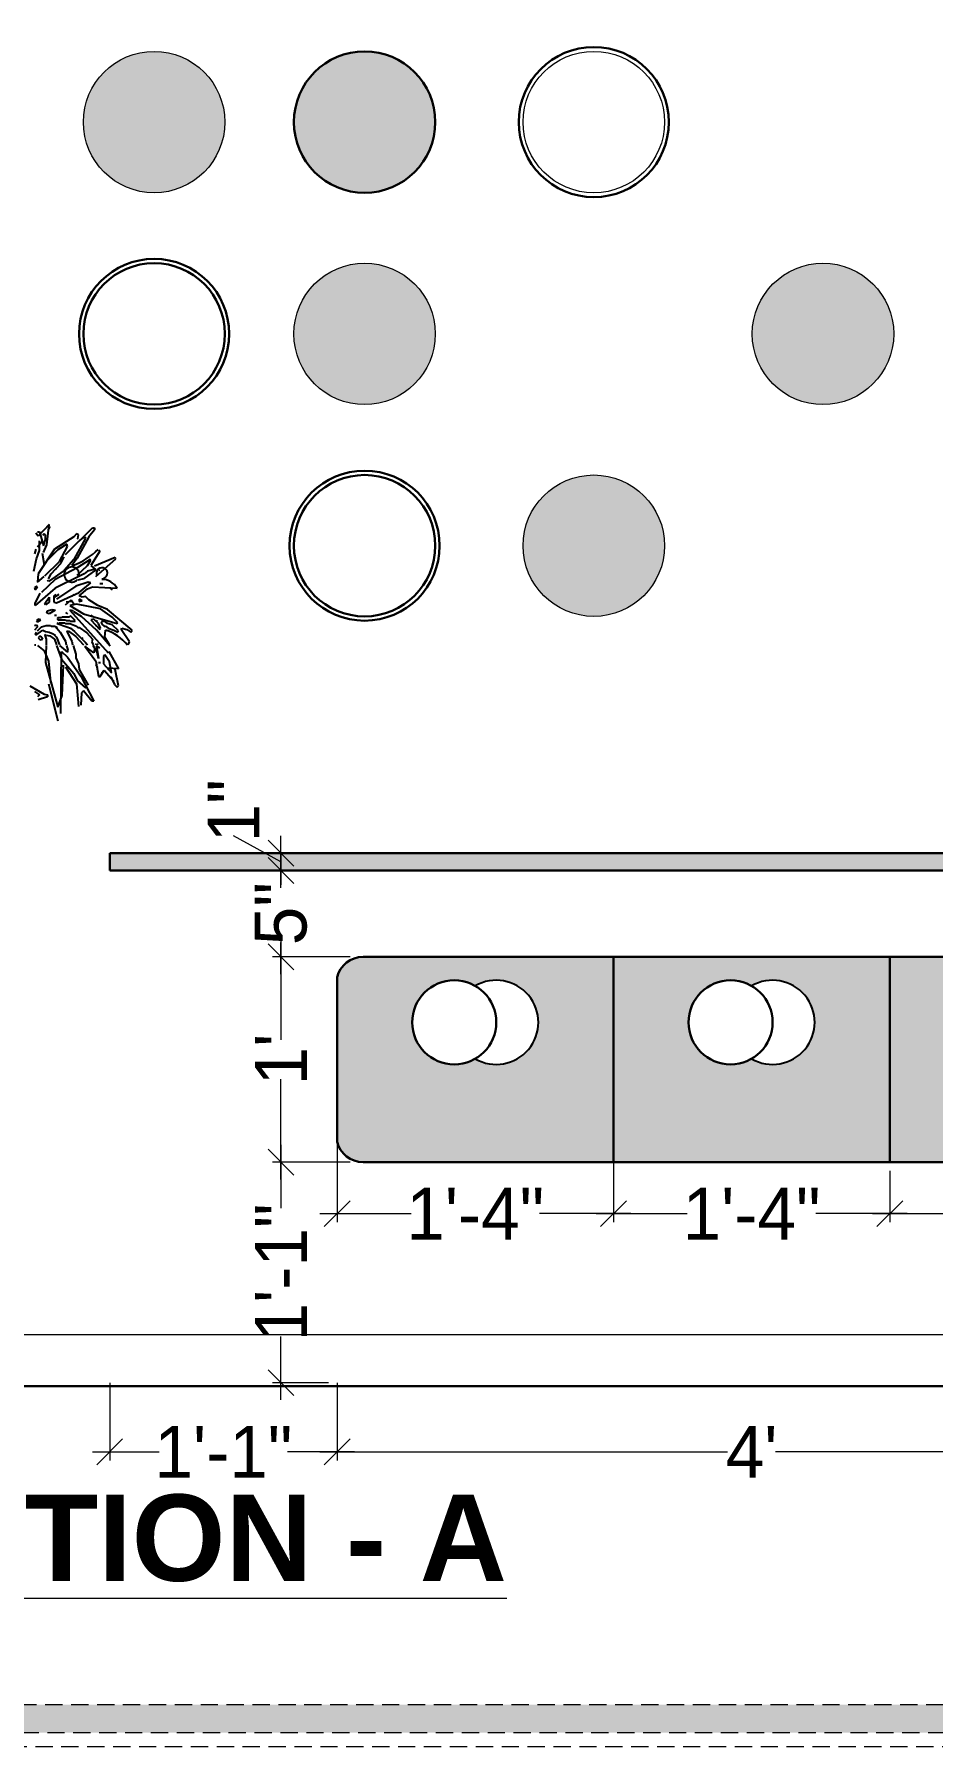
# Model space of a CAD drawing. Header units: millimetres. Extents: x 56222 to 3066687, y -650199 to -121287.
# Drawn here: x 134117.8 to 134169.8, y -183618 to -183518.8 of the extents above; entities that cross this region are included whole.
import ezdxf

# ---------------------------------------------------------------- set-up
doc = ezdxf.new("R2010")
doc.units = ezdxf.units.MM
doc.header["$MEASUREMENT"] = 0
doc.header["$PDMODE"] = 35
doc.linetypes.add('DASHED', pattern=[0.75, 0.5, -0.25])
doc.linetypes.add('DASHEDX2', pattern=[1.5, 1, -0.5])
doc.layers.get('Defpoints').update_dxf_attribs({"color": 220})
doc.layers.add('AR HATCH-7', color=7, linetype='Continuous')
for name, color, linetype, lineweight in [('DIM.', 250, 'Continuous', 13), ('Dimension', 10, 'DASHEDX2', 20), ('FURNI', 25, 'Continuous', 5), ('FURNITURE', 32, 'Continuous', 9), ('furniture dimensions', 1, 'DASHED', 0), ('GROUND FLOOR  ( HATCH )', 251, 'Continuous', 9), ('SECTION ( HATCH  )', 252, 'Continuous', 9), ('SECTION ( SLAB PLine )', 104, 'Continuous', 30), ('wall', 7, 'Continuous', 30)]:
    doc.layers.add(name, color=color, linetype=linetype, lineweight=lineweight)
doc.styles.add('century g', font='GOTHIC.TTF')
doc.styles.get("Standard").update_dxf_attribs({"font": 'arial.ttf', "height": 6})
doc.dimstyles.new('Archana', dxfattribs={"dimtxt": 2, "dimasz": 0.75, "dimexe": 0.5, "dimexo": 0.5, "dimgap": 0, "dimtad": 0, "dimzin": 0, "dimdsep": 46, "dimlunit": 4, "dimtxsty": 'century g', "dimblk": 'OBLIQUE', "dimcen": 0, "dimdle": 1, "dimclrd": 256, "dimclre": 256, "dimclrt": 256, "dimadec": 0, "dimazin": 0, "dimtfac": 1, "dimtofl": 0, "dimtmove": 1, "dimatfit": 3, "dimfxl": 1, "dimfxlon": 1, "dimtolj": 1, "dimtzin": 0, "dimlwd": -1, "dimlwe": -1, "dimarcsym": 0})

# ---------------------------------------------------------------- blocks, each defined once
blk = doc.blocks.new('A$C76AA168E')
at = {"color": 96, "linetype": 'ByBlock'}
for p, q in [((451.2418118064816, 1437.828800885996), (432.8888083377096, 1418.328744015045)), ((447.8006245036086, 1403.416927851067), (451.2418118064816, 1437.828800885996)), ((452.3888652086607, 1434.387613582119), (450.0947448561492, 1429.799359328841)), ((478.7713102355774, 1387.358058283033), (523.506745181192, 1432.093493229564)), ((526.947932484094, 1428.652305925702), (517.7714375237992, 1417.181677064655)), ((523.506745181192, 1432.093493229564), (526.947932484094, 1432.093493229564)), ((526.947932484094, 1432.093493229564), (526.947932484094, 1428.652305925702)), ((432.8888083377096, 1418.328744015045), (429.4476210347784, 1422.916984721072)), ((431.7417413873191, 1425.21111862277), (435.1829286902503, 1425.21111862277)), ((439.7711829454638, 1409.152235507485), (431.7417413873191, 1399.975740547205)), ((435.1829286902503, 1425.21111862277), (442.0653032980335, 1402.269860899745)), ((435.1829286902503, 1394.240432890772), (435.1829286902503, 1410.299302457861)), ((443.2123702483659, 1421.769931318908), (440.9182498958253, 1419.475797418156)), ((442.0653032980335, 1402.269860899745), (445.5064906009065, 1412.593422810402)), ((442.0653032980335, 1390.79924558691), (447.8006245036086, 1403.416927851067)), ((445.5064906009065, 1420.622864368532), (443.2123702483659, 1421.769931318908)), ((445.5064906009065, 1412.593422810402), (445.5064906009065, 1420.622864368532)), ((492.5360594491649, 1417.181677064655), (460.4183067668055, 1396.534553243342)), ((481.065430588118, 1404.563994801458), (466.1536144222482, 1395.387486292952)), ((468.4477483248629, 1375.887429421986), (482.2124975384504, 1401.122807497566)), ((482.2124975384504, 1401.122807497566), (481.065430588118, 1404.563994801458)), ((497.1243001542462, 1421.769931318908), (492.5360594491649, 1417.181677064655)), ((512.036116320116, 1414.887556712114), (492.5360594491649, 1379.328616725863)), ((500.5654874590982, 1420.622864368532), (497.1243001542462, 1421.769931318908)), ((517.7714375237992, 1417.181677064655), (498.2713671046367, 1381.622737079364)), ((498.2713671046367, 1414.887556712114), (499.4184340549982, 1413.740489761738)), ((499.4184340549982, 1413.740489761738), (500.5654874590982, 1420.622864368532)), ((501.7125544094888, 1410.299302457861), (510.8890629179368, 1417.181677064655)), ((510.8890629179368, 1417.181677064655), (512.036116320116, 1414.887556712114)), ((426.0064337318763, 1359.828559854912), (430.594687985169, 1380.475683676239)), ((429.4476210347784, 1396.534553243342), (427.1535006822378, 1388.505111686158)), ((430.594687985169, 1380.475683676239), (435.1829286902503, 1394.240432890772)), ((460.4183067668055, 1396.534553243342), (432.8888083377096, 1355.240305600659)), ((439.7711829454638, 1389.652178636548), (443.2123702483659, 1370.152121765568)), ((466.1536144222482, 1395.387486292952), (443.2123702483659, 1372.446242119069)), ((444.3594371987565, 1351.799118297728), (468.4477483248629, 1375.887429421986)), ((454.6829991094128, 1355.240305600659), (470.7418686774618, 1372.446242119069)), ((470.7418686774618, 1372.446242119069), (476.4771763328754, 1383.916870980116)), ((492.5360594491649, 1379.328616725863), (476.4771763328754, 1360.975613258022)), ((498.2713671046367, 1381.622737079364), (489.0948721462337, 1369.005054815192)), ((520.0655578763399, 1379.328616725863), (498.2713671046367, 1365.563867511315)), ((515.4773036230763, 1369.005054815192), (521.2126248286513, 1378.181549775501)), ((521.2126248286513, 1378.181549775501), (520.0655578763399, 1379.328616725863)), ((536.1244274443306, 1393.093365940411), (521.2126248286513, 1369.005054815192)), ((561.3598055190232, 1382.769804029755), (526.947932484094, 1367.857987864816)), ((529.2420528366638, 1350.652051347366), (562.5068724694138, 1380.475683676239)), ((533.8303070918482, 1395.387486292952), (536.1244274443306, 1393.093365940411)), ((562.5068724694138, 1380.475683676239), (561.3598055190232, 1382.769804029755)), ((432.8888083377096, 1355.240305600659), (431.7417413873191, 1341.475556387071)), ((431.7417413873191, 1341.475556387071), (443.2123702483659, 1350.652051347366)), ((461.5653737171961, 1346.063797093113), (438.6241159950732, 1324.269619869621)), ((450.0947448561492, 1342.622609789236), (448.9476779057004, 1344.916743690002)), ((476.4771763328754, 1360.975613258022), (450.0947448561492, 1342.622609789236)), ((450.0947448561492, 1347.210864043489), (454.6829991094128, 1355.240305600659)), ((498.2713671046367, 1365.563867511315), (461.5653737171961, 1346.063797093113)), ((509.7419959656254, 1355.240305600659), (461.5653737171961, 1331.151994476415)), ((462.7124271192879, 1363.269747158774), (463.8594940697367, 1364.416800560954)), ((489.0948721462337, 1369.005054815192), (491.3889924987743, 1367.857987864816)), ((498.2713671046367, 1352.946185248118), (515.4773036230763, 1369.005054815192)), ((508.594929015293, 1347.210864043489), (499.4184340549982, 1344.916743690002)), ((529.2420528366638, 1362.122680208398), (508.594929015293, 1347.210864043489)), ((515.4773036230763, 1359.828559854912), (509.7419959656254, 1355.240305600659)), ((528.0949994344555, 1363.269747158774), (515.4773036230763, 1359.828559854912)), ((521.2126248286513, 1369.005054815192), (529.2420528366638, 1362.122680208398)), ((534.9773740422388, 1360.975613258022), (536.1244274443306, 1362.122680208398)), ((430.594687985169, 1334.593181779317), (427.1535006822378, 1332.299047878565)), ((427.1535006822378, 1332.299047878565), (428.300554084446, 1328.857860575648)), ((428.300554084446, 1328.857860575648), (431.7417413873191, 1333.446114828956)), ((461.5653737171961, 1331.151994476415), (428.300554084446, 1302.475429096943)), ((428.300554084446, 1305.91661640082), (436.3299956425617, 1323.122552918299)), ((431.7417413873191, 1333.446114828956), (430.594687985169, 1334.593181779317)), ((444.3594371987565, 1305.91661640082), (451.2418118064816, 1316.240178311506)), ((451.2418118064816, 1316.240178311506), (451.2418118064816, 1308.210736754321)), ((462.7124271192879, 1320.82843256573), (459.2712398164149, 1318.534298664978)), ((459.2712398164149, 1318.534298664978), (459.2712398164149, 1308.210736754321)), ((467.3006813726388, 1320.82843256573), (460.4183067668055, 1316.240178311506)), ((495.9772467520379, 1334.593181779317), (463.8594940697367, 1312.798991007614)), ((463.8594940697367, 1307.063683351196), (501.7125544094888, 1324.269619869621)), ((492.5360594491649, 1320.82843256573), (489.0948721462337, 1317.387245261867)), ((516.6243705734087, 1341.475556387071), (495.9772467520379, 1334.593181779317)), ((501.7125544094888, 1324.269619869621), (521.2126248286513, 1340.328489436695)), ((501.7125544094888, 1318.534298664978), (515.4773036230763, 1330.004927526024)), ((506.3008086627524, 1316.240178311506), (501.7125544094888, 1318.534298664978)), ((512.036116320116, 1317.387245261867), (506.3008086627524, 1316.240178311506)), ((517.7714375237992, 1311.651924057252), (512.036116320116, 1317.387245261867)), ((515.4773036230763, 1330.004927526024), (523.506745181192, 1333.446114828956)), ((521.2126248286513, 1340.328489436695), (516.6243705734087, 1341.475556387071)), ((523.506745181192, 1333.446114828956), (564.8009928238171, 1331.151994476415)), ((536.1244274443306, 1339.181422486319), (540.7126816976815, 1339.181422486319)), ((553.3303639627993, 1331.151994476415), (556.7715512657014, 1328.857860575648)), ((428.300554084446, 1302.475429096943), (428.300554084446, 1305.91661640082)), ((445.5064906009065, 1303.62249604828), (444.3594371987565, 1305.91661640082)), ((451.2418118064816, 1308.210736754321), (445.5064906009065, 1303.62249604828)), ((447.8006245036086, 1289.857746833732), (448.9476779057004, 1293.298934137609)), ((451.2418118064816, 1288.710679883356), (447.8006245036086, 1289.857746833732)), ((448.9476779057004, 1293.298934137609), (455.830052511621, 1295.593054490149)), ((461.5653737171961, 1294.445987539773), (451.2418118064816, 1288.710679883356)), ((455.830052511621, 1295.593054490149), (461.5653737171961, 1294.445987539773)), ((459.2712398164149, 1308.210736754321), (463.8594940697367, 1307.063683351196)), ((460.4183067668055, 1286.416559529869), (463.8594940697367, 1286.416559529869)), ((478.7713102355774, 1303.62249604828), (487.9478051939805, 1311.651924057252)), ((478.7713102355774, 1291.004800235911), (482.2124975384504, 1288.710679883356)), ((489.0948721462337, 1309.357803704712), (479.9183636377566, 1308.210736754321)), ((497.1243001542462, 1304.769549450459), (485.6536848414107, 1302.475429096943)), ((485.6536848414107, 1302.475429096943), (508.594929015293, 1288.710679883356)), ((485.6536848414107, 1294.445987539773), (549.8891766579181, 1223.328121115483)), ((491.3889924987743, 1293.298934137609), (485.6536848414107, 1294.445987539773)), ((485.6536848414107, 1294.445987539773), (491.3889924987743, 1293.298934137609)), ((487.9478051939805, 1311.651924057252), (493.683112851344, 1303.62249604828)), ((505.1537417123618, 1284.122425629117), (492.5360594491649, 1292.151867186272)), ((537.2714943947794, 1296.740121440525), (497.1243001542462, 1304.769549450459)), ((501.7125544094888, 1312.798991007614), (501.7125544094888, 1309.357803704712)), ((506.3008086627524, 1310.504870655073), (501.7125544094888, 1312.798991007614)), ((501.7125544094888, 1309.357803704712), (506.3008086627524, 1310.504870655073)), ((508.594929015293, 1288.710679883356), (564.8009928238171, 1272.651810316282)), ((532.6832401414576, 1302.475429096943), (517.7714375237992, 1311.651924057252)), ((521.2126248286513, 1286.416559529869), (524.6538121315243, 1284.122425629117)), ((548.7421232558263, 1295.593054490149), (532.6832401414576, 1302.475429096943)), ((556.7715512657014, 1282.975372226938), (537.2714943947794, 1296.740121440525)), ((590.0363708984514, 1261.181181455235), (548.7421232558263, 1295.593054490149)), ((427.1535006822378, 1269.210623012419), (430.594687985169, 1270.357676414569)), ((431.7417413873191, 1266.916489111652), (427.1535006822378, 1261.181181455235)), ((428.300554084446, 1255.445873797857), (430.594687985169, 1257.739994151372)), ((429.4476210347784, 1253.151739897119), (440.9182498958253, 1261.181181455235)), ((432.8888083377096, 1279.534184923075), (430.594687985169, 1277.240051022323)), ((430.594687985169, 1277.240051022323), (431.7417413873191, 1274.945930668822)), ((430.594687985169, 1270.357676414569), (431.7417413873191, 1266.916489111652)), ((431.7417413873191, 1274.945930668822), (437.4770625928941, 1278.387117972685)), ((431.7417413873191, 1260.034114503913), (438.6241159950732, 1266.916489111652)), ((437.4770625928941, 1278.387117972685), (432.8888083377096, 1279.534184923075)), ((438.6241159950732, 1266.916489111652), (446.653557553218, 1269.210623012419)), ((440.9182498958253, 1261.181181455235), (445.5064906009065, 1258.887061101734)), ((445.5064906009065, 1258.887061101734), (451.2418118064816, 1257.739994151372)), ((446.653557553218, 1269.210623012419), (453.5359321590513, 1269.210623012419)), ((451.2418118064816, 1257.739994151372), (458.1241864142357, 1255.445873797857)), ((453.5359321590513, 1269.210623012419), (454.6829991094128, 1268.063556062029)), ((454.6829991094128, 1268.063556062029), (461.5653737171961, 1268.063556062029)), ((461.5653737171961, 1268.063556062029), (469.5948017270712, 1257.739994151372)), ((465.0065610200691, 1265.769435708527), (463.8594940697367, 1266.916489111652)), ((463.8594940697367, 1266.916489111652), (465.0065610200691, 1265.769435708527)), ((466.1536144222482, 1281.828305276562), (465.0065610200691, 1280.68123832524)), ((465.0065610200691, 1280.68123832524), (466.1536144222482, 1278.387117972685)), ((466.1536144222482, 1273.798863718446), (465.0065610200691, 1272.651810316282)), ((465.0065610200691, 1272.651810316282), (466.1536144222482, 1273.798863718446)), ((465.0065610200691, 1272.651810316282), (481.065430588118, 1266.916489111652)), ((471.8889356278232, 1281.828305276562), (466.1536144222482, 1281.828305276562)), ((466.1536144222482, 1278.387117972685), (478.7713102355774, 1278.387117972685)), ((467.3006813726388, 1273.798863718446), (477.6242432833242, 1273.798863718446)), ((469.5948017270712, 1257.739994151372), (478.7713102355774, 1242.828177986463)), ((473.0359890300024, 1282.975372226938), (471.8889356278232, 1281.828305276562)), ((484.5066178910492, 1282.975372226938), (473.0359890300024, 1282.975372226938)), ((477.6242432833242, 1273.798863718446), (478.7713102355774, 1272.651810316282)), ((478.7713102355774, 1278.387117972685), (479.9183636377566, 1277.240051022323)), ((478.7713102355774, 1272.651810316282), (485.6536848414107, 1272.651810316282)), ((479.9183636377566, 1277.240051022323), (485.6536848414107, 1277.240051022323)), ((481.065430588118, 1266.916489111652), (486.8007382435899, 1264.622368758166)), ((482.2124975384504, 1260.034114503913), (481.065430588118, 1258.887061101734)), ((481.065430588118, 1258.887061101734), (482.2124975384504, 1260.034114503913)), ((481.065430588118, 1258.887061101734), (489.0948721462337, 1242.828177986463)), ((483.3595509406587, 1260.034114503913), (495.9772467520379, 1250.857619544578)), ((486.8007382435899, 1285.269492579479), (484.5066178910492, 1282.975372226938)), ((485.6536848414107, 1277.240051022323), (486.8007382435899, 1276.092997619213)), ((485.6536848414107, 1272.651810316282), (497.1243001542462, 1268.063556062029)), ((494.8301798017055, 1277.240051022323), (486.8007382435899, 1285.269492579479)), ((486.8007382435899, 1276.092997619213), (492.5360594491649, 1276.092997619213)), ((486.8007382435899, 1264.622368758166), (493.683112851344, 1258.887061101734)), ((492.5360594491649, 1276.092997619213), (493.683112851344, 1274.945930668822)), ((493.683112851344, 1274.945930668822), (494.8301798017055, 1277.240051022323)), ((493.683112851344, 1258.887061101734), (512.036116320116, 1240.534057633893)), ((497.1243001542462, 1268.063556062029), (499.4184340549982, 1265.769435708527)), ((499.4184340549982, 1265.769435708527), (501.7125544094888, 1265.769435708527)), ((501.7125544094888, 1265.769435708527), (514.330250220868, 1256.592927200982)), ((530.3891197869962, 1261.181181455235), (505.1537417123618, 1284.122425629117)), ((525.8008655337035, 1279.534184923075), (521.2126248286513, 1278.387117972685)), ((521.2126248286513, 1278.387117972685), (536.1244274443306, 1262.328248405625)), ((533.8303070918482, 1272.651810316282), (525.8008655337035, 1279.534184923075)), ((530.3891197869962, 1268.063556062029), (529.2420528366638, 1269.210623012419)), ((529.2420528366638, 1269.210623012419), (530.3891197869962, 1268.063556062029)), ((531.5361867392785, 1276.092997619213), (530.3891197869962, 1277.240051022323)), ((530.3891197869962, 1277.240051022323), (531.5361867392785, 1276.092997619213)), ((553.3303639627993, 1234.798749977475), (530.3891197869962, 1261.181181455235)), ((537.2714943947794, 1264.622368758166), (533.8303070918482, 1272.651810316282)), ((536.1244274443306, 1262.328248405625), (537.2714943947794, 1264.622368758166)), ((539.565614747291, 1276.092997619213), (538.4185613451118, 1274.945930668822)), ((538.4185613451118, 1274.945930668822), (539.565614747291, 1271.504743365891)), ((545.300935952866, 1274.945930668822), (539.565614747291, 1276.092997619213)), ((539.565614747291, 1271.504743365891), (543.0068020521139, 1268.063556062029)), ((543.0068020521139, 1268.063556062029), (545.300935952866, 1268.063556062029)), ((544.1538690025045, 1249.710552594188), (545.300935952866, 1261.181181455235)), ((548.7421232558263, 1272.651810316282), (545.300935952866, 1274.945930668822)), ((545.300935952866, 1268.063556062029), (549.8891766579181, 1264.622368758166)), ((556.7715512657014, 1270.357676414569), (548.7421232558263, 1272.651810316282)), ((549.8891766579181, 1264.622368758166), (559.0656851664535, 1261.181181455235)), ((565.9480597742076, 1273.798863718446), (556.7715512657014, 1282.975372226938)), ((567.0951131763868, 1260.034114503913), (556.7715512657014, 1270.357676414569)), ((559.0656851664535, 1261.181181455235), (565.9480597742076, 1257.739994151372)), ((564.8009928238171, 1272.651810316282), (565.9480597742076, 1273.798863718446)), ((565.9480597742076, 1257.739994151372), (567.0951131763868, 1260.034114503913)), ((571.6833674296795, 1262.328248405625), (572.830434380041, 1264.622368758166)), ((585.4481166451587, 1241.681124584269), (571.6833674296795, 1262.328248405625)), ((572.830434380041, 1264.622368758166), (580.8598623899743, 1262.328248405625)), ((580.8598623899743, 1262.328248405625), (587.7422369977285, 1257.739994151372)), ((587.7422369977285, 1257.739994151372), (590.0363708984514, 1261.181181455235)), ((427.1535006822378, 1237.092870330031), (429.4476210347784, 1237.092870330031)), ((428.300554084446, 1255.445873797857), (429.4476210347784, 1253.151739897119)), ((431.7417413873191, 1235.945803379669), (443.2123702483659, 1226.76930841936)), ((435.1829286902503, 1250.857619544578), (432.8888083377096, 1248.563499191063)), ((432.8888083377096, 1248.563499191063), (436.3299956425617, 1245.122311887186)), ((437.4770625928941, 1250.857619544578), (435.1829286902503, 1250.857619544578)), ((436.3299956425617, 1245.122311887186), (440.9182498958253, 1246.269365290325)), ((440.9182498958253, 1246.269365290325), (437.4770625928941, 1250.857619544578)), ((445.5064906009065, 1254.298806847481), (444.3594371987565, 1253.151739897119)), ((444.3594371987565, 1253.151739897119), (445.5064906009065, 1254.298806847481)), ((444.3594371987565, 1253.151739897119), (446.653557553218, 1246.269365290325)), ((446.653557553218, 1235.945803379669), (445.5064906009065, 1207.269251548394)), ((446.653557553218, 1253.151739897119), (452.3888652086607, 1252.00468649494)), ((446.653557553218, 1246.269365290325), (446.653557553218, 1237.092870330031)), ((452.3888652086607, 1252.00468649494), (460.4183067668055, 1246.269365290325)), ((458.1241864142357, 1255.445873797857), (463.8594940697367, 1249.710552594188)), ((461.5653737171961, 1253.151739897119), (460.4183067668055, 1254.298806847481)), ((460.4183067668055, 1254.298806847481), (461.5653737171961, 1253.151739897119)), ((460.4183067668055, 1246.269365290325), (463.8594940697367, 1237.092870330031)), ((463.8594940697367, 1249.710552594188), (468.4477483248629, 1237.092870330031)), ((463.8594940697367, 1235.945803379669), (471.8889356278232, 1213.004559204826)), ((468.4477483248629, 1235.945803379669), (482.2124975384504, 1224.475188066805)), ((478.7713102355774, 1242.828177986463), (479.9183636377566, 1237.092870330031)), ((483.3595509406587, 1227.916375369736), (481.065430588118, 1235.945803379669)), ((489.0948721462337, 1242.828177986463), (490.2419255484419, 1237.092870330031)), ((491.3889924987743, 1235.945803379669), (495.9772467520379, 1221.034000762942)), ((495.9772467520379, 1250.857619544578), (508.594929015293, 1237.092870330031)), ((507.447875613143, 1247.416432240687), (506.3008086627524, 1248.563499191063)), ((506.3008086627524, 1248.563499191063), (507.447875613143, 1247.416432240687)), ((510.8890629179368, 1234.798749977475), (529.2420528366638, 1209.563371901895)), ((525.8008655337035, 1223.328121115483), (510.8890629179368, 1234.798749977475)), ((512.036116320116, 1240.534057633893), (515.4773036230763, 1237.092870330031)), ((514.330250220868, 1256.592927200982), (523.506745181192, 1246.269365290325)), ((523.506745181192, 1246.269365290325), (522.3596782307432, 1241.681124584269)), ((522.3596782307432, 1241.681124584269), (524.6538121315243, 1237.092870330031)), ((531.5361867392785, 1224.475188066805), (524.6538121315243, 1235.945803379669)), ((526.947932484094, 1230.210495723237), (525.8008655337035, 1223.328121115483)), ((530.3891197869962, 1238.239937280392), (529.2420528366638, 1237.092870330031)), ((529.2420528366638, 1237.092870330031), (530.3891197869962, 1238.239937280392)), ((530.3891197869962, 1234.798749977475), (533.8303070918482, 1214.151626156148)), ((536.1244274443306, 1231.357562673598), (530.3891197869962, 1234.798749977475)), ((532.6832401414576, 1237.092870330031), (531.5361867392785, 1238.239937280392)), ((531.5361867392785, 1238.239937280392), (532.6832401414576, 1237.092870330031)), ((552.1833105586993, 1237.092870330031), (544.1538690025045, 1249.710552594188)), ((583.1539962906681, 1237.092870330031), (585.4481166451587, 1241.681124584269)), ((443.2123702483659, 1226.76930841936), (450.0947448561492, 1209.563371901895)), ((445.5064906009065, 1207.269251548394), (466.1536144222482, 1132.71018427299)), ((450.0947448561492, 1209.563371901895), (453.5359321590513, 1175.15149886602)), ((470.7418686774618, 1122.386622362334), (471.8889356278232, 1225.622241468984)), ((471.8889356278232, 1225.622241468984), (482.2124975384504, 1216.445746508689)), ((471.8889356278232, 1213.004559204826), (492.5360594491649, 1188.916248080583)), ((473.0359890300024, 1152.210241143941), (475.3301229307835, 1202.68099729417)), ((478.7713102355774, 1200.386863393389), (497.1243001542462, 1171.710311563103)), ((482.2124975384504, 1224.475188066805), (483.3595509406587, 1227.916375369736)), ((482.2124975384504, 1216.445746508689), (504.0066747620294, 1184.327993826329)), ((495.9772467520379, 1221.034000762942), (495.9772467520379, 1215.298679558313)), ((495.9772467520379, 1215.298679558313), (500.5654874590982, 1204.975117647642)), ((500.5654874590982, 1204.975117647642), (501.7125544094888, 1195.798622687376)), ((529.2420528366638, 1209.563371901895), (533.8303070918482, 1184.327993826329)), ((529.2420528366638, 1203.828050697281), (531.5361867392785, 1199.239809991239)), ((533.8303070918482, 1214.151626156148), (531.5361867392785, 1224.475188066805)), ((533.8303070918482, 1207.269251548394), (537.2714943947794, 1207.269251548394)), ((544.1538690025045, 1219.886933812566), (541.859748648043, 1217.592813459079)), ((541.859748648043, 1217.592813459079), (541.859748648043, 1204.975117647642)), ((541.859748648043, 1204.975117647642), (555.6244978634932, 1190.063301482733)), ((552.1833105586993, 1208.416304951519), (544.1538690025045, 1219.886933812566)), ((549.8891766579181, 1223.328121115483), (551.0362436083669, 1225.622241468984)), ((551.0362436083669, 1225.622241468984), (567.0951131763868, 1196.945676090487)), ((555.6244978634932, 1190.063301482733), (552.1833105586993, 1208.416304951519)), ((450.0947448561492, 1171.710311563103), (466.1536144222482, 1109.768940099108)), ((453.5359321590513, 1175.15149886602), (455.830052511621, 1169.41617766142)), ((492.5360594491649, 1188.916248080583), (498.2713671046367, 1177.445619219536)), ((497.1243001542462, 1171.710311563103), (500.5654874590982, 1133.857251223351)), ((498.2713671046367, 1177.445619219536), (512.036116320116, 1164.827936955349)), ((501.7125544094888, 1195.798622687376), (516.6243705734087, 1169.41617766142)), ((504.0066747620294, 1184.327993826329), (525.8008655337035, 1143.033746183646)), ((533.8303070918482, 1184.327993826329), (536.1244274443306, 1183.180926875939)), ((536.1244274443306, 1183.180926875939), (543.0068020521139, 1194.651555736986)), ((539.565614747291, 1191.210368433123), (539.565614747291, 1187.769181130192)), ((543.0068020521139, 1194.651555736986), (559.0656851664535, 1176.298552269145)), ((567.0951131763868, 1196.945676090487), (548.7421232558263, 1198.092743040848)), ((554.4774309131608, 1183.180926875939), (560.2127385686326, 1170.563244611782)), ((567.0951131763868, 1168.269124259226), (561.3598055190232, 1195.798622687376)), ((419.1240591241221, 1168.269124259226), (443.2123702483659, 1154.504375044693)), ((427.1535006822378, 1159.092615750735), (435.1829286902503, 1153.357308094302)), ((435.1829286902503, 1153.357308094302), (431.7417413873191, 1149.9161207914)), ((448.9476779057004, 1149.9161207914), (432.8888083377096, 1145.327866537147)), ((443.2123702483659, 1154.504375044693), (448.9476779057004, 1153.357308094302)), ((448.9476779057004, 1153.357308094302), (448.9476779057004, 1149.9161207914)), ((466.1536144222482, 1132.71018427299), (473.0359890300024, 1152.210241143941)), ((505.1537417123618, 1156.798495398194), (504.0066747620294, 1136.151371576852)), ((508.594929015293, 1160.239682701096), (505.1537417123618, 1156.798495398194)), ((522.3596782307432, 1143.033746183646), (508.594929015293, 1160.239682701096)), ((512.036116320116, 1164.827936955349), (513.1831832705066, 1165.974990358489)), ((525.8008655337035, 1143.033746183646), (522.3596782307432, 1143.033746183646)), ((560.2127385686326, 1170.563244611782), (564.8009928238171, 1165.974990358489)), ((564.8009928238171, 1165.974990358489), (567.0951131763868, 1168.269124259226))]:
    blk.add_line(p, q, dxfattribs=at)
for centre, radius, start, end in [((446.653557553218, 1484.858356185083), 123.8827429275818, 290.9245019996733, 314.2559410001477), ((489.0948721462337, 1354.093238650283), 12.61768226366727, 344.7448810006338, 318.3664610002145), ((539.565614747291, 1356.387372551981), 9.176494960123332, 270, 206.5650510009084), ((539.565614747291, 1317.387245261867), 28.67656537885998, 28.61045999915127, 90), ((523.506745181192, 1190.063301482733), 74.55906727543966, 38.25442000082718, 72.96223200022145)]:
    blk.add_arc(centre, radius, start, end, dxfattribs=at)
blk = doc.blocks.new('_Oblique')
at = {"layer": 'wall', "color": 0, "lineweight": -2}
blk.add_line((-0.5, -0.5), (0.5, 0.5), dxfattribs=at)
blk = doc.blocks.new('*D180')
at = {"layer": 'Defpoints', "color": 0, "linetype": 'Continuous', "lineweight": 30, "transparency": 16777216}
for p in [(134132.082188641, -183584.145876141), (134136.8356506874, -183584.145876141, 5.09903172607332e-08), (134135.3321718895, -183596.9193750411)]:
    blk.add_point(p, dxfattribs=at)
at = {"layer": 'furniture dimensions', "color": 5, "linetype": 'Continuous', "transparency": 16777216}
for p, q in [((134132.082188641, -183583.145876141), (134132.082188641, -183586.8116874537)), ((134136.082188641, -183584.145876141), (134131.582188641, -183584.145876141)), ((134132.082188641, -183597.9193750411), (134132.082188641, -183594.2535637284))]:
    blk.add_line(p, q, dxfattribs=at)
at = {"layer": 'furniture dimensions', "color": 5, "linetype": 'ByBlock', "transparency": 16777216}
blk.add_line((134134.8321718895, -183596.9193750411), (134131.582188641, -183596.9193750411), dxfattribs=at)
at = {"layer": 'furniture dimensions', "color": 5, "linetype": 'Continuous', "transparency": 16777216, "xscale": 1.5, "yscale": 1.5, "zscale": 1.5}
for p, rotation in [((134132.082188641, -183584.145876141), 90), ((134132.082188641, -183596.9193750411), 270)]:
    blk.add_blockref('_Oblique', p, dxfattribs=dict(at, rotation=rotation))
at = {"layer": 'furniture dimensions', "linetype": 'Continuous', "lineweight": 0, "transparency": 16777216, "insert": (134132.0821886409, -183590.532625591), "char_height": 3, "attachment_point": 5, "rotation": 90, "style": 'century g'}
blk.add_mtext('\\A1;1\'-1"', dxfattribs=at)
blk = doc.blocks.new('*D181')
at = {"layer": 'Defpoints', "color": 0, "linetype": 'Continuous', "lineweight": 30, "transparency": 16777216}
for p in [(134132.082188641, -183567.2547375157), (134136.8356506874, -183567.2547375157, -2.130976154117724e-09), (134138.4850253357, -183572.2547375157, 6.604231155980973e-09)]:
    blk.add_point(p, dxfattribs=at)
at = {"layer": 'furniture dimensions', "color": 5, "linetype": 'Continuous', "transparency": 16777216}
for p, q in [((134132.082188641, -183566.2547375157), (134132.082188641, -183568.085464912)), ((134136.082188641, -183567.2547375157), (134131.582188641, -183567.2547375157)), ((134132.082188641, -183573.2547375157), (134132.082188641, -183571.4240101193))]:
    blk.add_line(p, q, dxfattribs=at)
at = {"layer": 'furniture dimensions', "color": 5, "linetype": 'ByBlock', "transparency": 16777216}
blk.add_line((134136.082188641, -183572.2547375157), (134131.582188641, -183572.2547375157), dxfattribs=at)
at = {"layer": 'furniture dimensions', "color": 5, "linetype": 'Continuous', "transparency": 16777216, "xscale": 1.5, "yscale": 1.5, "zscale": 1.5}
for p, rotation in [((134132.082188641, -183567.2547375157), 90), ((134132.082188641, -183572.2547375157), 270)]:
    blk.add_blockref('_Oblique', p, dxfattribs=dict(at, rotation=rotation))
at = {"layer": 'furniture dimensions', "linetype": 'Continuous', "lineweight": 0, "transparency": 16777216, "insert": (134132.082188641, -183569.7547375157), "char_height": 3, "attachment_point": 5, "rotation": 90, "style": 'century g'}
blk.add_mtext('\\A1;5"', dxfattribs=at)
blk = doc.blocks.new('*D182')
at = {"layer": 'Defpoints', "color": 0, "linetype": 'Continuous', "lineweight": 30, "transparency": 16777216}
for p in [(134135.3321718895, -183578.2003068283, 1.770075268216695e-08), (134183.3351718203, -183580.8251693088, 2.436985133696391e-08), (134183.3351718203, -183600.919375041)]:
    blk.add_point(p, dxfattribs=at)
at = {"layer": 'furniture dimensions', "color": 5, "linetype": 'ByBlock', "transparency": 16777216}
blk.add_line((134135.3321718895, -183596.919375041), (134135.3321718895, -183601.419375041), dxfattribs=at)
at = {"layer": 'furniture dimensions', "color": 5, "linetype": 'Continuous', "transparency": 16777216}
for p, q in [((134183.3351718203, -183596.919375041), (134183.3351718203, -183601.419375041)), ((134134.3321718895, -183600.919375041), (134157.9468601622, -183600.919375041)), ((134184.3351718203, -183600.919375041), (134160.7204835476, -183600.919375041))]:
    blk.add_line(p, q, dxfattribs=at)
at = {"layer": 'furniture dimensions', "color": 5, "linetype": 'Continuous', "transparency": 16777216, "xscale": 1.5, "yscale": 1.5, "zscale": 1.5, "rotation": 180}
blk.add_blockref('_Oblique', (134135.3321718895, -183600.919375041), dxfattribs=at)
at = {"layer": 'furniture dimensions', "color": 5, "linetype": 'Continuous', "transparency": 16777216, "xscale": 1.5, "yscale": 1.5, "zscale": 1.5}
blk.add_blockref('_Oblique', (134183.3351718203, -183600.919375041), dxfattribs=at)
at = {"layer": 'furniture dimensions', "linetype": 'Continuous', "lineweight": 0, "transparency": 16777216, "insert": (134159.3336718549, -183600.919375041), "char_height": 3, "attachment_point": 5, "style": 'century g'}
blk.add_mtext("\\A1;4'", dxfattribs=at)
blk = doc.blocks.new('*D315')
at = {"layer": 'Defpoints', "color": 0, "linetype": 'Continuous', "lineweight": 30, "transparency": 16777216}
for p in [(134132.0821886411, -183566.2547375157), (134132.0821886412, -183566.2547375157), (134132.0821760287, -183567.2547249033)]:
    blk.add_point(p, dxfattribs=at)
at = {"layer": 'furniture dimensions', "color": 5, "linetype": 'Continuous', "transparency": 16777216}
for p, q in [((134132.0821886412, -183566.7547312095), (134129.3359583708, -183565.2547312095)), ((134132.0821886412, -183568.2547249033), (134132.0821886412, -183565.2547375157)), ((134132.0821886412, -183566.2547375157), (134132.5821886412, -183566.2547375157))]:
    blk.add_line(p, q, dxfattribs=at)
at = {"layer": 'furniture dimensions', "color": 5, "linetype": 'ByBlock', "transparency": 16777216}
blk.add_line((134132.0821886412, -183567.2547249033), (134132.5821886412, -183567.2547249033), dxfattribs=at)
at = {"layer": 'furniture dimensions', "color": 5, "linetype": 'Continuous', "transparency": 16777216, "xscale": 1.5, "yscale": 1.5, "zscale": 1.5}
for p, rotation in [((134132.0821886412, -183566.2547375157), 90), ((134132.0821886412, -183567.2547249033), 270)]:
    blk.add_blockref('_Oblique', p, dxfattribs=dict(at, rotation=rotation))
at = {"layer": 'furniture dimensions', "linetype": 'Continuous', "lineweight": 0, "transparency": 16777216, "insert": (134129.3359583707, -183563.7975592177), "char_height": 3, "attachment_point": 5, "rotation": 90, "style": 'century g'}
blk.add_mtext('\\A1;1"', dxfattribs=at)
blk = doc.blocks.new('*D316')
at = {"layer": 'Defpoints', "color": 0, "linetype": 'Continuous', "lineweight": 30, "transparency": 16777216}
for p in [(134136.8356506874, -183572.2547375157, 6.604231155980973e-09), (134132.0821886411, -183584.145876141), (134136.8356506874, -183584.145876141, 5.099031726072489e-08)]:
    blk.add_point(p, dxfattribs=at)
at = {"layer": 'furniture dimensions', "color": 5, "linetype": 'Continuous', "transparency": 16777216}
for p, q in [((134132.0821886411, -183571.2547375157), (134132.0821886411, -183577.0572068963)), ((134132.0821886411, -183585.145876141), (134132.0821886411, -183579.3434067604)), ((134136.0821886411, -183584.145876141), (134131.5821886411, -183584.145876141))]:
    blk.add_line(p, q, dxfattribs=at)
at = {"layer": 'furniture dimensions', "color": 5, "linetype": 'ByBlock', "transparency": 16777216}
blk.add_line((134136.0821886411, -183572.2547375157), (134131.5821886411, -183572.2547375157), dxfattribs=at)
at = {"layer": 'furniture dimensions', "color": 5, "linetype": 'Continuous', "transparency": 16777216, "xscale": 1.5, "yscale": 1.5, "zscale": 1.5}
for p, rotation in [((134132.0821886411, -183572.2547375157), 90), ((134132.0821886411, -183584.145876141), 270)]:
    blk.add_blockref('_Oblique', p, dxfattribs=dict(at, rotation=rotation))
at = {"layer": 'furniture dimensions', "linetype": 'Continuous', "lineweight": 0, "transparency": 16777216, "insert": (134132.082188641, -183578.2003068284), "char_height": 3, "attachment_point": 5, "rotation": 90, "style": 'century g'}
blk.add_mtext("\\A1;1'", dxfattribs=at)
blk = doc.blocks.new('*D317')
at = {"layer": 'Defpoints', "color": 0, "linetype": 'Continuous', "lineweight": 30, "transparency": 16777216}
for p in [(134135.3321718895, -183580.8993846093, 2.399188974095204e-08), (134151.3331718664, -183580.8993846093, 3.887212932248384e-08), (134151.3331718664, -183587.1287591597)]:
    blk.add_point(p, dxfattribs=at)
at = {"layer": 'furniture dimensions', "color": 5, "linetype": 'ByBlock', "transparency": 16777216}
blk.add_line((134135.3321718895, -183583.1287591597), (134135.3321718895, -183587.6287591597), dxfattribs=at)
at = {"layer": 'furniture dimensions', "color": 5, "linetype": 'Continuous', "transparency": 16777216}
for p, q in [((134151.3331718664, -183583.1287591597), (134151.3331718664, -183587.6287591597)), ((134134.3321718895, -183587.1287591597), (134139.6117337406, -183587.1287591597)), ((134152.3331718664, -183587.1287591597), (134147.0536100153, -183587.1287591597))]:
    blk.add_line(p, q, dxfattribs=at)
at = {"layer": 'furniture dimensions', "color": 5, "linetype": 'Continuous', "transparency": 16777216, "xscale": 1.5, "yscale": 1.5, "zscale": 1.5, "rotation": 180}
blk.add_blockref('_Oblique', (134135.3321718895, -183587.1287591597), dxfattribs=at)
at = {"layer": 'furniture dimensions', "color": 5, "linetype": 'Continuous', "transparency": 16777216, "xscale": 1.5, "yscale": 1.5, "zscale": 1.5}
blk.add_blockref('_Oblique', (134151.3331718664, -183587.1287591597), dxfattribs=at)
at = {"layer": 'furniture dimensions', "linetype": 'Continuous', "lineweight": 0, "transparency": 16777216, "insert": (134143.332671878, -183587.1287591597), "char_height": 3, "attachment_point": 5, "style": 'century g'}
blk.add_mtext('\\A1;1\'-4"', dxfattribs=at)
blk = doc.blocks.new('*D318')
at = {"layer": 'Defpoints', "color": 0, "linetype": 'Continuous', "lineweight": 30, "transparency": 16777216}
for p in [(134151.3331718664, -183584.145876141), (134167.3341718434, -183584.145876141, 5.099031726084162e-08), (134167.3341718434, -183587.1287591597)]:
    blk.add_point(p, dxfattribs=at)
at = {"layer": 'furniture dimensions', "color": 5, "linetype": 'ByBlock', "transparency": 16777216}
blk.add_line((134151.3331718664, -183584.645876141), (134151.3331718664, -183587.6287591597), dxfattribs=at)
at = {"layer": 'furniture dimensions', "color": 5, "linetype": 'Continuous', "transparency": 16777216}
for p, q in [((134167.3341718434, -183584.645876141), (134167.3341718434, -183587.6287591597)), ((134150.3331718664, -183587.1287591597), (134155.6127337176, -183587.1287591597)), ((134168.3341718434, -183587.1287591597), (134163.0546099922, -183587.1287591597))]:
    blk.add_line(p, q, dxfattribs=at)
at = {"layer": 'furniture dimensions', "color": 5, "linetype": 'Continuous', "transparency": 16777216, "xscale": 1.5, "yscale": 1.5, "zscale": 1.5, "rotation": 180}
blk.add_blockref('_Oblique', (134151.3331718664, -183587.1287591597), dxfattribs=at)
at = {"layer": 'furniture dimensions', "color": 5, "linetype": 'Continuous', "transparency": 16777216, "xscale": 1.5, "yscale": 1.5, "zscale": 1.5}
blk.add_blockref('_Oblique', (134167.3341718434, -183587.1287591597), dxfattribs=at)
at = {"layer": 'furniture dimensions', "linetype": 'Continuous', "lineweight": 0, "transparency": 16777216, "insert": (134159.3336718549, -183587.1287591597), "char_height": 3, "attachment_point": 5, "style": 'century g'}
blk.add_mtext('\\A1;1\'-4"', dxfattribs=at)
blk = doc.blocks.new('*D319')
at = {"layer": 'Defpoints', "color": 0, "linetype": 'Continuous', "lineweight": 30, "transparency": 16777216}
for p in [(134183.3351718203, -183581.9420960716, 2.668512518969677e-08), (134167.3341718434, -183584.1458761409, 5.099031726072489e-08), (134183.3351718203, -183587.1287591597)]:
    blk.add_point(p, dxfattribs=at)
at = {"layer": 'furniture dimensions', "color": 5, "linetype": 'Continuous', "transparency": 16777216}
for p, q in [((134183.3351718203, -183583.1287591597), (134183.3351718203, -183587.6287591597)), ((134166.3341718434, -183587.1287591597), (134171.6137336945, -183587.1287591597)), ((134184.3351718203, -183587.1287591597), (134179.0556099692, -183587.1287591597))]:
    blk.add_line(p, q, dxfattribs=at)
at = {"layer": 'furniture dimensions', "color": 5, "linetype": 'ByBlock', "transparency": 16777216}
blk.add_line((134167.3341718434, -183584.6458761409), (134167.3341718434, -183587.6287591597), dxfattribs=at)
at = {"layer": 'furniture dimensions', "color": 5, "linetype": 'Continuous', "transparency": 16777216, "xscale": 1.5, "yscale": 1.5, "zscale": 1.5, "rotation": 180}
blk.add_blockref('_Oblique', (134167.3341718434, -183587.1287591597), dxfattribs=at)
at = {"layer": 'furniture dimensions', "color": 5, "linetype": 'Continuous', "transparency": 16777216, "xscale": 1.5, "yscale": 1.5, "zscale": 1.5}
blk.add_blockref('_Oblique', (134183.3351718203, -183587.1287591597), dxfattribs=at)
at = {"layer": 'furniture dimensions', "linetype": 'Continuous', "lineweight": 0, "transparency": 16777216, "insert": (134175.3346718318, -183587.1287591597), "char_height": 3, "attachment_point": 5, "style": 'century g'}
blk.add_mtext('\\A1;1\'-4"', dxfattribs=at)
blk = doc.blocks.new('*D400')
at = {"layer": 'Defpoints', "color": 0, "linetype": 'Continuous', "lineweight": 30, "transparency": 16777216}
for p in [(134122.1635155998, -183567.2547375156, -4.492290370210112e-09), (134135.3321718895, -183575.071664747, 1.040836700829447e-08), (134122.1635155998, -183600.919375041)]:
    blk.add_point(p, dxfattribs=at)
at = {"layer": 'furniture dimensions', "color": 5, "linetype": 'Continuous', "transparency": 16777216}
for p, q in [((134122.1635155998, -183596.919375041), (134122.1635155998, -183601.419375041)), ((134121.1635155998, -183600.919375041), (134125.0269056073, -183600.919375041)), ((134136.3321718895, -183600.919375041), (134132.468781882, -183600.919375041))]:
    blk.add_line(p, q, dxfattribs=at)
at = {"layer": 'furniture dimensions', "color": 5, "linetype": 'ByBlock', "transparency": 16777216}
blk.add_line((134135.3321718895, -183596.919375041), (134135.3321718895, -183601.419375041), dxfattribs=at)
at = {"layer": 'furniture dimensions', "color": 5, "linetype": 'Continuous', "transparency": 16777216, "xscale": 1.5, "yscale": 1.5, "zscale": 1.5, "rotation": 180}
blk.add_blockref('_Oblique', (134122.1635155998, -183600.919375041), dxfattribs=at)
at = {"layer": 'furniture dimensions', "color": 5, "linetype": 'Continuous', "transparency": 16777216, "xscale": 1.5, "yscale": 1.5, "zscale": 1.5}
blk.add_blockref('_Oblique', (134135.3321718895, -183600.919375041), dxfattribs=at)
at = {"layer": 'furniture dimensions', "linetype": 'Continuous', "lineweight": 0, "transparency": 16777216, "insert": (134128.7478437446, -183600.919375041), "char_height": 3, "attachment_point": 5, "style": 'century g'}
blk.add_mtext('\\A1;1\'-1"', dxfattribs=at)

msp = doc.modelspace()

# ---------------------------------------------------------------- hatches: boundary and pattern name
at = {"layer": 'AR HATCH-7', "lineweight": 30, "true_color": 0xf1e8df, "transparency": 33554687}
h = msp.add_hatch(color=254, dxfattribs=at)
h.dxf.hatch_style = 1
h.paths.add_polyline_path([(134154.2917010611, -183548.4424039827, 1), (134146.1024474872, -183548.4424039827, 1)])
h.paths.add_polyline_path([(134171.5634084472, -183523.9100362098, 1), (134179.7526620211, -183523.9100362098, 1)])
h.paths.add_polyline_path([(134120.6414865273, -183523.9100362098, 1), (134128.8307401011, -183523.9100362098, 1)])
at = {"layer": 'AR HATCH-7', "lineweight": 30, "true_color": 0xbd9865, "transparency": 33554687}
h = msp.add_hatch(color=33, dxfattribs=at)
h.dxf.hatch_style = 1
h.paths.add_polyline_path([(134226.92902876, -183566.2547375158), (134122.1635155998, -183566.2547375156), (134122.1635155998, -183567.2547375156), (134226.9291726196, -183567.2546492176)])
h = msp.add_hatch(color=33, dxfattribs=at)
h.dxf.hatch_style = 1
h.paths.add_polyline_path([(134183.3351718203, -183572.2547375156), (134167.3341718434, -183572.2547375156), (134167.3341718434, -183584.1458761409), (134181.8316930225, -183584.145876141, 0.3466771717919637), (134183.3351718203, -183582.9610320229)])
h.paths.add_polyline_path([(134175.3346718319, -183573.9392669601, -0.5773502691891358), (134178.9886050908, -183576.0488663108, -0.5773502691891358), (134175.3346718319, -183578.1584656614, -1.73205080757395)], flags=16)
h.paths.add_polyline_path([(134167.3341718434, -183572.2547375156), (134151.3331718665, -183572.2547375156), (134151.3331718665, -183584.145876141), (134167.3341718434, -183584.1458761409)])
h.paths.add_polyline_path([(134159.3336718549, -183578.1584656614, -0.5773502691891356), (134155.679738596, -183576.0488663107, -0.5773502691891349), (134159.3336718549, -183573.9392669601, -1.732050807574049)], flags=16)
h.paths.add_polyline_path([(134151.3331718665, -183572.2547375156), (134136.8356506874, -183572.2547375156, 0.3466771718597841), (134135.3321718895, -183573.439581634), (134135.3321718895, -183582.9610320227, 0.3466771718374201), (134136.8356506873, -183584.145876141), (134151.3331718665, -183584.145876141)])
h.paths.add_polyline_path([(134143.332671878, -183578.1584656614, -0.577350269189134), (134139.6787386191, -183576.0488663107, -0.5773502691891377), (134143.332671878, -183573.9392669601, -1.732050807574042)], flags=16)
at = {"layer": 'Dimension', "true_color": 0xd39e00}
h = msp.add_hatch(color=42, dxfattribs=at)
h.paths.add_polyline_path([(134070.379622195, -183454.8303794502), (134070.379622195, -183617.1953531785), (134301.0525202793, -183617.1953531785), (134301.0525202793, -183454.8303794502)])
h.paths.add_polyline_path([(134071.9985297111, -183456.4492869661), (134299.4336127632, -183456.4492869661), (134299.4336127632, -183615.5764456625), (134071.9985297111, -183615.5764456625)], flags=16)
at = {"layer": 'GROUND FLOOR  ( HATCH )', "lineweight": 30, "true_color": 0xcd2027}
h = msp.add_hatch(color=242, dxfattribs=at)
h.dxf.hatch_style = 1
h.set_gradient(color1=(147, 149, 152), name='CURVED')
h.paths.add_polyline_path([(134132.8307401011, -183523.9100362098, 1), (134141.0199936749, -183523.9100362098, 1)])
h = msp.add_hatch(color=242, dxfattribs=at)
h.dxf.hatch_style = 1
h.set_gradient(color1=(205, 105, 40), name='CURVED')
h.paths.add_polyline_path([(134132.8307401011, -183536.1762200963, 1), (134141.0199936749, -183536.1762200963, 1)])
h = msp.add_hatch(color=242, dxfattribs=at)
h.dxf.hatch_style = 1
h.set_gradient(color1=(205, 105, 40), name='CURVED')
h.paths.add_polyline_path([(134167.5634084472, -183536.1762200963, 1), (134159.3741548734, -183536.1762200963, 1)])

# ---------------------------------------------------------------- linework, layer by layer
at = {"layer": 'Dimension', "color": 42, "true_color": 0xd39e00, "elevation": 0.1188055700500966}
for points in [[(134069.5701684369, -183454.0209256921), (134301.8619740373, -183454.0209256921), (134301.8619740373, -183618.0048069365), (134069.5701684369, -183618.0048069365)], [(134070.379622195, -183454.8303794502), (134301.0525202793, -183454.8303794502), (134301.0525202793, -183617.1953531785), (134070.379622195, -183617.1953531785)], [(134071.9985297111, -183456.4492869661), (134299.4336127632, -183456.4492869661), (134299.4336127632, -183615.5764456625), (134071.9985297111, -183615.5764456625)]]:
    msp.add_lwpolyline(points, close=True, dxfattribs=at)
at = {"layer": 'FURNI', "lineweight": 0}
for centre in [(134124.7361133142, -183523.9100362098), (134150.1970742742, -183523.9100362098, -0.2829956410730374), (134136.925366888, -183536.1762200963, -0.2829956410730374), (134163.4687816603, -183536.1762200963, -0.2829956410730374), (134150.1970742742, -183548.4424039827, -0.2829956410730374)]:
    msp.add_circle(centre, 4.094626786923414, dxfattribs=at)
at = {"layer": 'FURNI', "lineweight": 30}
for centre in [(134136.925366888, -183523.9100362098, -0.2829956410730374), (134124.7361133142, -183536.1762200963, -0.2829956410730374), (134136.925366888, -183548.4424039827, -0.2829956410730374)]:
    msp.add_circle(centre, 4.094626786923414, dxfattribs=at)
at = {"layer": 'FURNI', "color": 3, "lineweight": 30}
for centre in [(134150.1970742742, -183523.9100362098, -0.5659912821460749), (134124.7361133142, -183536.1762200963, -0.5659912821460749), (134136.925366888, -183548.4424039827, -0.2829956410730374)]:
    msp.add_circle(centre, 4.344626786923414, dxfattribs=at)
at = {"layer": 'FURNITURE', "lineweight": 30}
for p, q in [((134122.1635155998, -183566.2547375156, -4.492290370210112e-09), (134191.6030055062, -183566.2547375158)), ((134122.1635155998, -183566.2547375156, -4.492290370210112e-09), (134122.1635155998, -183567.2547375156, -4.492290370210112e-09)), ((134122.1635155998, -183567.2547375156, -4.492290370210112e-09), (134191.6031493658, -183567.2546492176)), ((134136.8356506874, -183572.2547375156, 6.604231155980973e-09), (134183.3351718203, -183572.2547375156, 6.604231155980973e-09)), ((134151.3331718664, -183572.2547375156, 6.604231155980973e-09), (134151.3331718664, -183584.1458761409, 5.099031726072489e-08)), ((134151.3331718665, -183584.1458761409, 6.604231155980973e-09), (134151.3331718665, -183572.2547375156, 6.604231155980973e-09)), ((134167.3341718434, -183572.2547375156, 6.604231155980973e-09), (134167.3341718434, -183584.1458761409, 5.099031726072489e-08)), ((134135.3321718895, -183582.9610320226, 2.879727420835293e-08), (134135.3321718895, -183573.4395816341, 6.604231155980973e-09)), ((134181.8316930225, -183584.1458761409, 5.099031726072489e-08), (134136.8356506873, -183584.145876141, 5.099031726072489e-08))]:
    msp.add_line(p, q, dxfattribs=at)
for centre in [(134142.114694125, -183576.0488663107, 6.604231155980973e-09), (134158.1156941019, -183576.0488663107, 1.362116979735899e-08)]:
    msp.add_circle(centre, 2.435955505934544, dxfattribs=at)
for centre, start, end in [((134136.8356506874, -183573.8010607929, 6.604231155980973e-09), 90, 166.4810546212195), ((134136.8356506873, -183582.5995528637, 5.099031726072489e-08), 193.5189453787804, 270)]:
    msp.add_arc(centre, 1.546323277318152, start, end, dxfattribs=at)
at = {"layer": 'FURNITURE', "lineweight": 25}
for centre in [(134144.5506496309, -183576.0488663107, 6.604231155980973e-09), (134160.5516496079, -183576.0488663107, 1.362116979735899e-08)]:
    msp.add_arc(centre, 2.435955505934544, 239.9999999999332, 120.0000000000611, dxfattribs=at)
at = {"layer": 'SECTION ( HATCH  )', "color": 252, "lineweight": 0, "true_color": 0x939598}
msp.add_line((134114.1593271433, -183594.1198149619), (134226.9291006898, -183594.1198149619), dxfattribs=at)
at = {"layer": 'SECTION ( SLAB PLine )', "color": 1}
msp.add_line((134088.25253103, -183597.1199417856), (134243.0175848713, -183597.1199417856), dxfattribs=at)

# ---------------------------------------------------------------- block references
at = {"xscale": 0.03471378084252857, "yscale": 0.03471378084252857, "zscale": 0.03471378084252857}
msp.add_blockref('A$C76AA168E', (134102.9867203392, -183597.1199417856), dxfattribs=at)

# ---------------------------------------------------------------- texts
at = {"layer": 'DIM.', "color": 1, "insert": (134093.9448164824, -183603.3991360167), "char_height": 5, "attachment_point": 1}
msp.add_mtext_dynamic_manual_height_columns('{\\fArial|b1|i0|c0|p34;\\LELEVATION - A}', width=111.5588362761482, gutter_width=1, heights=[0], dxfattribs=at)

# ---------------------------------------------------------------- dimensions: what is measured, and where the dimension line sits
at = {"layer": 'furniture dimensions', "color": 5, "linetype": 'Continuous', "lineweight": 0}
dim = msp.add_linear_dim(base=(134132.0821886412, -183566.2547375157), p1=(134132.0821760286, -183567.2547249033), p2=(134132.082188641, -183566.2547375157), angle=90, dimstyle='Archana', override={"dimtxt": 3, "dimasz": 1.5, "dimdec": 0, "dimclrd": 5, "dimclre": 5, "dimfxl": 4}, dxfattribs=at)
dim.commit()
dim.dimension.update_dxf_attribs({"geometry": '*D315', "text_midpoint": (134129.3359583707, -183565.2547312095), "dimtype": 160})
for base, p1, p2, picture, middle in [((134132.082188641, -183567.2547375157), (134138.4850253357, -183572.2547375156, 6.604231155980973e-09), (134136.8356506874, -183567.2547375156, -2.130976154117724e-09), '*D181', (134132.082188641, -183569.7547375157)), ((134132.0821886411, -183584.145876141), (134136.8356506874, -183572.2547375156, 6.604231155980973e-09), (134136.8356506873, -183584.145876141, 5.099031726072489e-08), '*D316', (134132.082188641, -183578.2003068284)), ((134132.082188641, -183584.145876141), (134135.3321718895, -183596.919375041), (134136.8356506874, -183584.145876141, 5.09903172607332e-08), '*D180', (134132.0821886409, -183590.532625591))]:
    dim = msp.add_linear_dim(base=base, p1=p1, p2=p2, angle=90, dimstyle='Archana', override={"dimtxt": 3, "dimasz": 1.5, "dimdec": 0, "dimclrd": 5, "dimclre": 5, "dimfxl": 4}, dxfattribs=at)
    dim.commit()
    dim.dimension.update_dxf_attribs({"geometry": picture, "text_midpoint": middle})
for base, p1, p2, picture, middle in [((134122.1635155998, -183600.919375041), (134135.3321718895, -183575.071664747, 1.040836700829447e-08), (134122.1635155998, -183567.2547375156, -4.492290370210112e-09), '*D400', (134128.7478437446, -183600.919375041)), ((134183.3351718203, -183600.919375041), (134135.3321718895, -183578.2003068283, 1.770075268216695e-08), (134183.3351718203, -183580.8251693088, 2.436985133696391e-08), '*D182', (134159.3336718549, -183600.919375041)), ((134151.3331718664, -183587.1287591597), (134135.3321718895, -183580.8993846093, 2.399188974095204e-08), (134151.3331718664, -183580.8993846093, 3.887212932248384e-08), '*D317', (134143.332671878, -183587.1287591597)), ((134183.3351718203, -183587.1287591597), (134167.3341718434, -183584.1458761409, 5.099031726072489e-08), (134183.3351718203, -183581.9420960716, 2.668512518969677e-08), '*D319', (134175.3346718318, -183587.1287591597)), ((134167.3341718434, -183587.1287591597), (134151.3331718664, -183584.145876141), (134167.3341718434, -183584.145876141, 5.099031726084162e-08), '*D318', (134159.3336718549, -183587.1287591597))]:
    dim = msp.add_linear_dim(base=base, p1=p1, p2=p2, dimstyle='Archana', override={"dimtxt": 3, "dimasz": 1.5, "dimdec": 0, "dimclrd": 5, "dimclre": 5, "dimfxl": 4}, dxfattribs=at)
    dim.commit()
    dim.dimension.update_dxf_attribs({"geometry": picture, "text_midpoint": middle})

doc.saveas('drawing.dxf')
